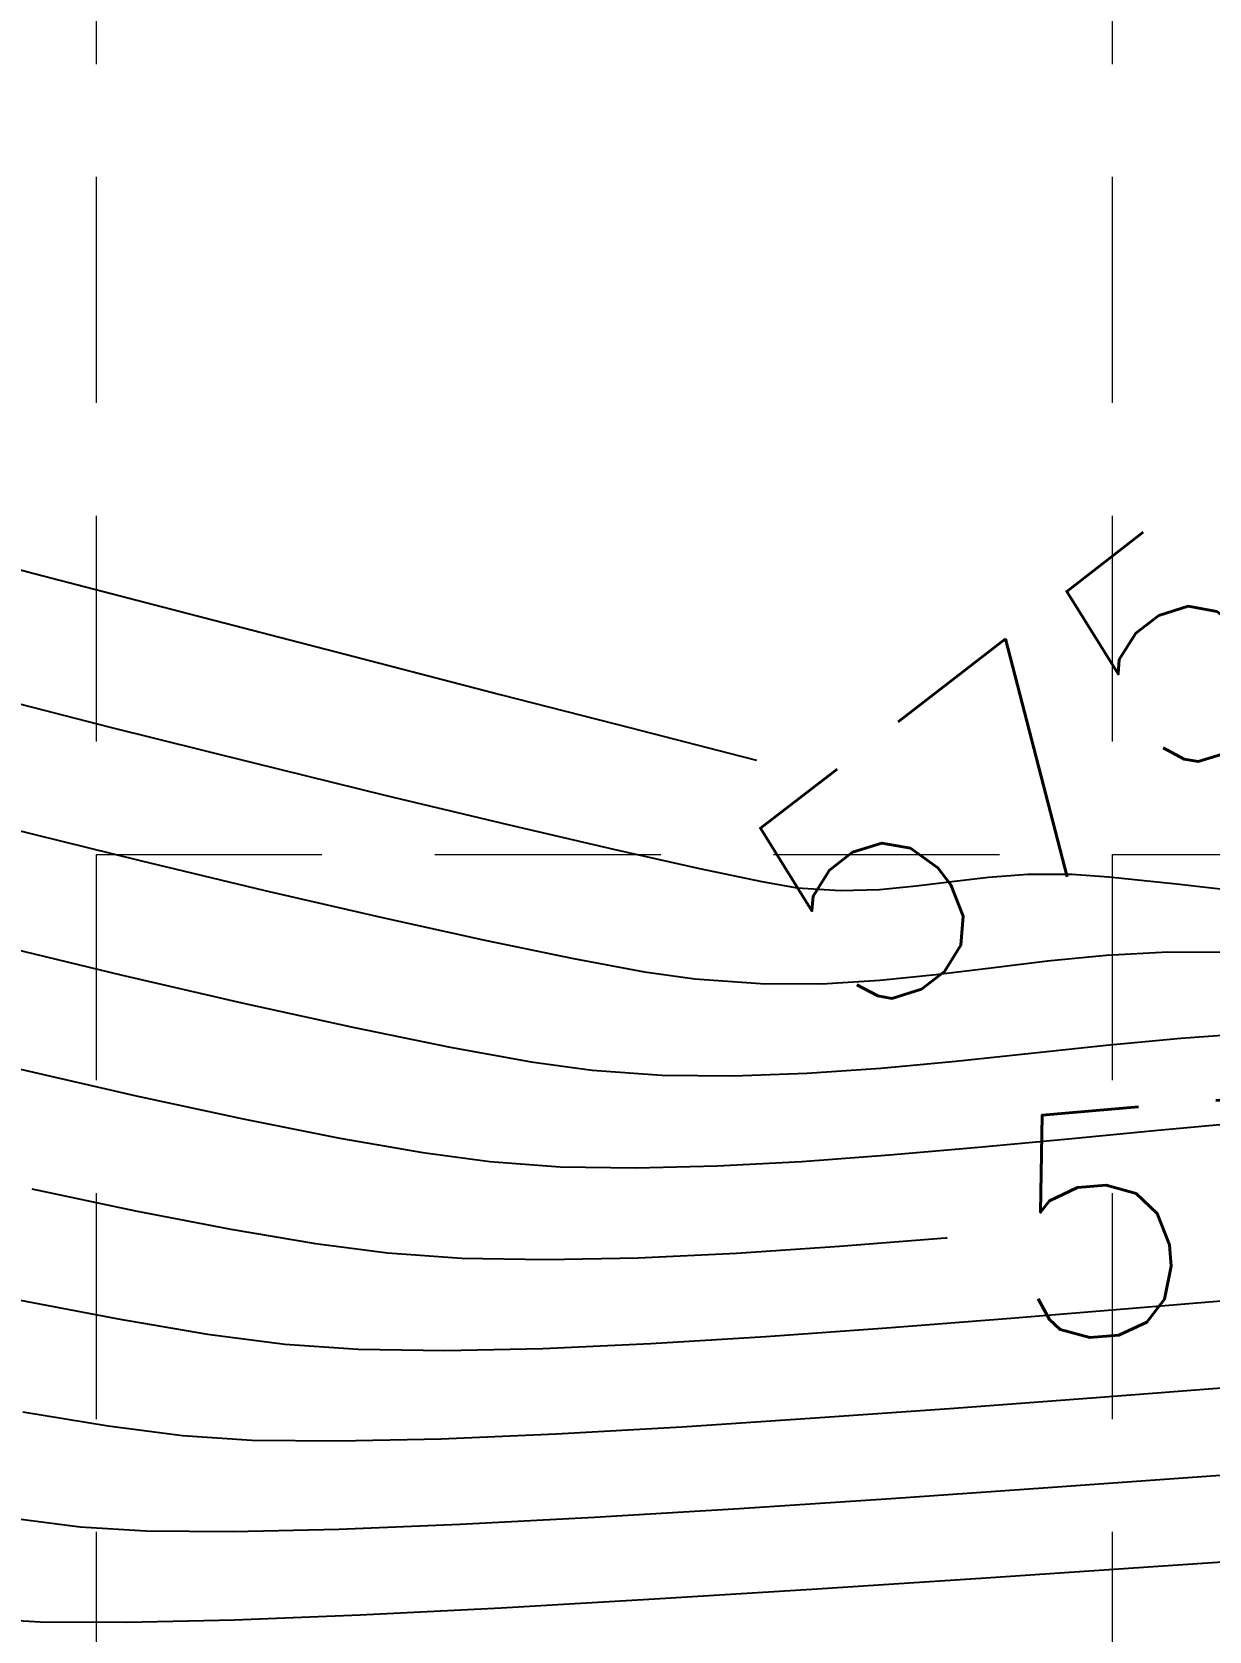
# Model space of a CAD drawing. Header units: inches. Extents: x 2547543 to 2548696, y 7125653 to 7126375.
# Drawn here: x 2548514.45 to 2548535.3, y 7125856.62 to 7125884.94 of the extents above; entities that cross this region are included whole.
import ezdxf

# ---------------------------------------------------------------- set-up
doc = ezdxf.new("R2010")
doc.units = ezdxf.units.IN
doc.header["$MEASUREMENT"] = 0
doc.linetypes.add('HIDDEN', pattern=[0.375, 0.25, -0.125])
for name, color, linetype in [('CONT-MJR', 6, 'Continuous'), ('CONT-MNR', 14, 'Continuous'), ('GRID', 254, 'HIDDEN')]:
    doc.layers.add(name, color=color, linetype=linetype)
doc.styles.add('L80', font='simplex', dxfattribs={"height": 3.2})

msp = doc.modelspace()

# ---------------------------------------------------------------- linework, layer by layer
at = {"layer": 'CONT-MJR', "color": 35, "extrusion": (-0.2545161176867597, -0.9670685321308204, 0), "elevation": -7539847.831445344}
msp.add_lwpolyline([(650935.026535002, 575.0000000000009), (650938.0307903267, 575.0000000000009)], dxfattribs=at)
at = {"layer": 'CONT-MJR', "color": 35, "extrusion": (-0.2525880866393705, -0.9675739033726891, 0), "elevation": -7538535.428872809}
msp.add_lwpolyline([(665964.885643099, 575), (665967.8684065971, 575)], dxfattribs=at)
at = {"layer": 'CONT-MJR', "color": 35}
for points, elevation in [([(2548517.369997049, 7125874.60098365), (2548520.150835476, 7125873.879797207)], 575), ([(2548520.150835476, 7125873.879797207), (2548522.740539184, 7125873.211838048)], 575), ([(2548522.740539184, 7125873.211838048), (2548525.053179147, 7125872.618109378)], 575), ([(2548525.053179147, 7125872.618109378), (2548527.002826339, 7125872.119614402)], 575), ([(2548516.28013643, 7125864.064588235), (2548517.96708863, 7125863.738805335)], 570), ([(2548530.631053969, 7125863.584219508), (2548530.658572305, 7125863.586589957)], 570), ([(2548519.467151655, 7125863.486587604), (2548520.740800831, 7125863.318015466)], 570), ([(2548520.740800831, 7125863.318015466), (2548522.062957203, 7125863.223989426)], 570), ([(2548525.181825471, 7125863.233503396), (2548526.923142338, 7125863.31604741)], 570), ([(2548522.062957203, 7125863.223989426), (2548523.552531255, 7125863.19931807)], 570)]:
    msp.add_lwpolyline(points, dxfattribs=dict(at, elevation=elevation))
at = {"layer": 'CONT-MJR', "color": 35, "extrusion": (-0.2468340720054908, -0.969057759319427, 0), "elevation": -7534444.967153886}
msp.add_lwpolyline([(710761.8350491256, 575.0000000000009), (710762.1201287676, 575.0000000000009)], dxfattribs=at)
at = {"layer": 'CONT-MJR', "color": 35, "extrusion": (-0.2075910438746209, -0.9782157014191939, 0), "elevation": -7499681.269083999}
msp.add_lwpolyline([(1013731.205709499, 570.0000000000009), (1013733.080875373, 570.0000000000009)], dxfattribs=at)
at = {"layer": 'CONT-MJR', "color": 35, "extrusion": (-0.165810656170073, -0.9861576072314454, 0), "elevation": -7449796.170501781}
msp.add_lwpolyline([(1331696.238100628, 570.0000000000005), (1331697.75921958, 570.0000000000005)], dxfattribs=at)
at = {"layer": 'CONT-MJR', "color": 35, "extrusion": (0.07826410152691476, -0.9969326609215814, 0), "elevation": -6904547.684326891}
msp.add_lwpolyline([(3098410.846418141, 570), (3098412.734479091, 570)], dxfattribs=at)
at = {"layer": 'CONT-MJR', "color": 35, "extrusion": (0.06580901098397662, -0.997832237439396, 0), "elevation": -6942700.100060868}
msp.add_lwpolyline([(3011948.339129739, 570.0000000000009), (3011950.168737901, 570.0000000000009)], dxfattribs=at)
at = {"layer": 'CONT-MJR', "color": 35, "extrusion": (0.02097706059152321, -0.999779957255065, 0), "elevation": -7070834.671839288}
msp.add_lwpolyline([(2697442.432512224, 570), (2697444.062165034, 570)], dxfattribs=at)
at = {"layer": 'CONT-MNR', "color": 35, "extrusion": (-0.2476681129808795, -0.9688449338322879, 0), "elevation": -7535051.707468196}
msp.add_lwpolyline([(704262.5402299776, 574), (704265.2249790614, 574)], dxfattribs=at)
at = {"layer": 'CONT-MNR', "color": 35}
for points, elevation in [([(2548515.832897223, 7125872.633636273), (2548518.352100317, 7125872.00291677)], 574), ([(2548522.877114119, 7125870.904892497), (2548524.749082313, 7125870.467984238)], 574), ([(2548526.271463027, 7125870.126076237), (2548527.377335004, 7125869.894366751)], 574), ([(2548527.377335004, 7125869.894366751), (2548527.999776988, 7125869.788054035)], 574), ([(2548527.999776988, 7125869.788054035), (2548528.769437406, 7125869.740200815)], 574), ([(2548530.73808362, 7125869.897761418), (2548531.386973107, 7125869.974836537)], 574), ([(2548532.864777577, 7125870.029345852), (2548533.523658025, 7125869.977370851)], 574), ([(2548528.769437406, 7125869.740200815), (2548529.461151498, 7125869.757698005)], 574), ([(2548533.471347583, 7125868.591394298), (2548534.567672237, 7125868.649396509)], 573), ([(2548534.567672237, 7125868.649396509), (2548535.749609112, 7125868.644923362)], 573), ([(2548530.456858352, 7125868.249020707), (2548531.439859501, 7125868.370557878)], 573), ([(2548527.351800141, 7125868.087715578), (2548528.436747532, 7125868.086951038)], 573), ([(2548534.7985801, 7125867.121136285), (2548536.103619873, 7125867.216955647)], 572), ([(2548516.288561071, 7125866.101316473), (2548518.189286175, 7125865.691343496)], 571), ([(2548518.189286175, 7125865.691343496), (2548519.898824172, 7125865.352735518)], 571), ([(2548532.805861027, 7125865.342142204), (2548534.388372071, 7125865.493489036)], 571), ([(2548521.369976567, 7125865.096970175), (2548522.55554487, 7125864.935525107)], 571), ([(2548523.799335781, 7125864.845714581), (2548525.14804593, 7125864.823764253)], 571), ([(2548526.582831768, 7125864.858537741), (2548528.084849747, 7125864.938898663)], 571), ([(2548527.448114257, 7125861.836211071), (2548529.587263686, 7125861.988927215)], 569), ([(2548518.926056792, 7125861.700505823), (2548520.221061627, 7125861.612229914)], 569), ([(2548520.221061627, 7125861.612229914), (2548521.756644202, 7125861.591172553)], 569), ([(2548521.756644202, 7125861.591172553), (2548523.496930106, 7125861.627823671)], 569), ([(2548523.496930106, 7125861.627823671), (2548525.406044927, 7125861.7126732)], 569), ([(2548533.298778853, 7125860.760448487), (2548535.825018115, 7125860.95403559)], 568), ([(2548528.321810259, 7125860.395093522), (2548530.783282119, 7125860.571313106)], 568), ([(2548523.734070539, 7125860.115258066), (2548525.957645617, 7125860.240253816)], 568), ([(2548517.111312753, 7125860.08299618), (2548518.33970613, 7125860.003975327)], 568), ([(2548518.33970613, 7125860.003975327), (2548519.88181845, 7125859.988654743)], 568), ([(2548519.88181845, 7125859.988654743), (2548521.694367368, 7125860.028570348)], 568), ([(2548535.252487403, 7125859.364736278), (2548538.046658617, 7125859.565285975)], 567), ([(2548529.667123644, 7125858.971327426), (2548532.442969579, 7125859.164241081)], 567), ([(2548524.412521426, 7125858.638352914), (2548526.973968094, 7125858.793522358)], 567), ([(2548519.880828725, 7125858.42602907), (2548522.031802137, 7125858.513346137)], 567), ([(2548522.031802137, 7125858.513346137), (2548524.412521426, 7125858.638352914)], 567), ([(2548516.464193516, 7125858.394572228), (2548518.008619685, 7125858.383928754)], 567), ([(2548531.343400624, 7125857.562581738), (2548534.394890671, 7125857.767728142)], 566), ([(2548516.124238202, 7125856.777918784), (2548518.031771578, 7125856.821903056)], 566), ([(2548518.031771578, 7125856.821903056), (2548520.260545898, 7125856.909583683)], 566)]:
    msp.add_lwpolyline(points, dxfattribs=dict(at, elevation=elevation))
at = {"layer": 'CONT-MNR', "color": 35, "extrusion": (0.2381829566588556, 0.9712203041314807, 0), "elevation": 7527805.210077441}
msp.add_lwpolyline([(-777911.5065842532, 574.0000000000009), (-777913.9472039293, 574.0000000000009)], dxfattribs=at)
at = {"layer": 'CONT-MNR', "color": 35, "extrusion": (-0.2332014007373462, -0.9724284583937988, 0), "elevation": -7523718.763512025}
msp.add_lwpolyline([(816490.8803535989, 574.0000000000009), (816493.0960789807, 574.0000000000009)], dxfattribs=at)
at = {"layer": 'CONT-MNR', "color": 35, "extrusion": (-0.2401808425770064, -0.9707281611548103, 0), "elevation": -7529387.746916111}
msp.add_lwpolyline([(762416.6861909102, 573), (762419.0749388279, 573)], dxfattribs=at)
at = {"layer": 'CONT-MNR', "color": 35, "extrusion": (-0.2191292935579333, -0.9756958300130226, 0), "elevation": -7511138.528706485}
msp.add_lwpolyline([(925098.0087298728, 574), (925099.5690324449, 574)], dxfattribs=at)
at = {"layer": 'CONT-MNR', "color": 35, "extrusion": (-0.2327633820737631, -0.972533396838167, 0), "elevation": -7523348.102755331}
msp.add_lwpolyline([(819875.6088631698, 573.0000000000009), (819877.8835563902, 573.0000000000009)], dxfattribs=at)
at = {"layer": 'CONT-MNR', "color": 35, "extrusion": (0.09269356996662892, -0.9956946831669042, 0), "elevation": -6858958.336760481}
msp.add_lwpolyline([(3198079.541321028, 574.0000000000009), (3198080.189716069, 574.0000000000009)], dxfattribs=at)
at = {"layer": 'CONT-MNR', "color": 35, "extrusion": (0.125651864986536, -0.9920743968198178, 0), "elevation": -6749165.440422438}
msp.add_lwpolyline([(3423710.300693951, 574.0000000000005), (3423710.937066212, 574.0000000000005)], dxfattribs=at)
at = {"layer": 'CONT-MNR', "color": 35, "extrusion": (0.07347174024566334, -0.9972972993973631, 0), "elevation": -6919365.845689624}
msp.add_lwpolyline([(3065193.537473256, 574), (3065194.237651706, 574)], dxfattribs=at)
at = {"layer": 'CONT-MNR', "color": 35, "extrusion": (0.00393315009394325, -0.9999922651352553, 0), "elevation": -7115791.149428473}
msp.add_lwpolyline([(2576539.489071496, 574.0000000000009), (2576540.268595919, 574.0000000000009)], dxfattribs=at)
at = {"layer": 'CONT-MNR', "color": 35, "extrusion": (-0.1029641232815986, -0.9946850704202069, 0), "elevation": -7350404.000163577}
msp.add_lwpolyline([(1801279.292609386, 574.0000000000009), (1801280.495513487, 574.0000000000009)], dxfattribs=at)
at = {"layer": 'CONT-MNR', "color": 35, "extrusion": (-0.1113197914640382, -0.9937846366433741, 0), "elevation": -7365282.336731315}
msp.add_lwpolyline([(1739444.304762796, 574), (1739445.969409073, 574)], dxfattribs=at)
at = {"layer": 'CONT-MNR', "color": 35, "extrusion": (-0.2246644330709612, -0.9744361921197835, 0), "elevation": -7516266.852120779}
msp.add_lwpolyline([(882439.2482701091, 573), (882441.354903348, 573)], dxfattribs=at)
at = {"layer": 'CONT-MNR', "color": 35, "extrusion": (-0.2150026065871904, -0.9766134747998894, 0), "elevation": -7507158.519782198}
msp.add_lwpolyline([(956839.1170907023, 573.0000000000009), (956841.0016832929, 573.0000000000009)], dxfattribs=at)
at = {"layer": 'CONT-MNR', "color": 35, "extrusion": (-0.2354168011146909, -0.9718945054649328, 0), "elevation": -7525555.68019267}
msp.add_lwpolyline([(799337.2699379642, 572.0000000000009), (799339.6093915212, 572.0000000000009)], dxfattribs=at)
at = {"layer": 'CONT-MNR', "color": 35, "extrusion": (-0.2021490547815728, -0.979354767002702, 0), "elevation": -7493935.042986531}
msp.add_lwpolyline([(1055419.970977941, 573), (1055421.579620403, 573)], dxfattribs=at)
at = {"layer": 'CONT-MNR', "color": 35, "extrusion": (0.1823851015431982, 0.9832271735133633, 0), "elevation": 7471160.392720856}
msp.add_lwpolyline([(-1206125.833182096, 573.0000000000009), (-1206127.112153162, 573.0000000000009)], dxfattribs=at)
at = {"layer": 'CONT-MNR', "color": 35, "extrusion": (0.120504335355521, -0.9927128009452302, 0), "elevation": -6766831.662010618}
msp.add_lwpolyline([(3388657.815784913, 573), (3388658.819959322, 573)], dxfattribs=at)
at = {"layer": 'CONT-MNR', "color": 35, "extrusion": (0.09604153056141143, -0.9953773276539011, 0), "elevation": -6848162.980439716}
msp.add_lwpolyline([(3221130.72280721, 573), (3221131.762243475, 573)], dxfattribs=at)
at = {"layer": 'CONT-MNR', "color": 35, "extrusion": (-0.2256016258361844, -0.9742196397220035, 0), "elevation": -7517110.149125597}
msp.add_lwpolyline([(875206.89710222, 572), (875209.1001913999, 572)], dxfattribs=at)
at = {"layer": 'CONT-MNR', "color": 35, "extrusion": (-0.1444262635000527, -0.9895155655225507, 0), "elevation": -7419231.58695173}
msp.add_lwpolyline([(1492642.918989471, 573), (1492643.815166224, 573)], dxfattribs=at)
at = {"layer": 'CONT-MNR', "color": 35, "extrusion": (-0.07081180294099529, -0.9974896934626672, 0), "elevation": -7288445.791096225}
msp.add_lwpolyline([(2037533.030413997, 573.0000000000009), (2037534.200117504, 573.0000000000009)], dxfattribs=at)
at = {"layer": 'CONT-MNR', "color": 35, "extrusion": (0.05895131193706623, -0.998260859104923, 0), "elevation": -6963236.103492912}
msp.add_lwpolyline([(2964175.459137155, 573.0000000000009), (2964176.487972895, 573.0000000000009)], dxfattribs=at)
at = {"layer": 'CONT-MNR', "color": 35, "extrusion": (0.1015983112431381, -0.9948255038711776, 0), "elevation": -6830069.08078314}
msp.add_lwpolyline([(3259318.277887048, 573), (3259319.276116754, 573)], dxfattribs=at)
at = {"layer": 'CONT-MNR', "color": 35, "extrusion": (-0.214093271051249, -0.9768132223155953, 0), "elevation": -7506262.424449543}
msp.add_lwpolyline([(963825.9067081315, 572.0000000000009), (963827.9168865646, 572.0000000000009)], dxfattribs=at)
at = {"layer": 'CONT-MNR', "color": 35, "extrusion": (-0.1992147232898325, -0.9799558633043407, 0), "elevation": -7490738.188692445}
msp.add_lwpolyline([(1077859.557891324, 572.0000000000009), (1077861.318715968, 572.0000000000009)], dxfattribs=at)
at = {"layer": 'CONT-MNR', "color": 35, "extrusion": (-0.1774712207496508, -0.9841259908190764, 0), "elevation": -7465040.171166686}
msp.add_lwpolyline([(1243430.286259393, 572), (1243431.741537933, 572)], dxfattribs=at)
at = {"layer": 'CONT-MNR', "color": 35, "extrusion": (0.104354331856682, -0.9945401819045551, 0), "elevation": -6821010.55014674}
msp.add_lwpolyline([(3278232.69848025, 572), (3278234.03691313, 572)], dxfattribs=at)
at = {"layer": 'CONT-MNR', "color": 35, "extrusion": (0.09432347386510904, -0.9955416024848074, 0), "elevation": -6853710.517401629}
msp.add_lwpolyline([(3209307.630883521, 572.0000000000009), (3209308.958533466, 572.0000000000009)], dxfattribs=at)
at = {"layer": 'CONT-MNR', "color": 35, "extrusion": (-0.1396676736969001, -0.9901984351250492, 0), "elevation": -7411968.379883049}
msp.add_lwpolyline([(1528290.544566133, 572), (1528291.638801218, 572)], dxfattribs=at)
at = {"layer": 'CONT-MNR', "color": 35, "extrusion": (0.09271260281857636, -0.9956929111320443, 0), "elevation": -6858894.050886969}
msp.add_lwpolyline([(3198210.38071851, 572), (3198211.714488135, 572)], dxfattribs=at)
at = {"layer": 'CONT-MNR', "color": 35, "extrusion": (0.1038053931588905, -0.9945976273604961, 0), "elevation": -6822818.886734623}
msp.add_lwpolyline([(3274466.095533603, 572), (3274467.435998643, 572)], dxfattribs=at)
at = {"layer": 'CONT-MNR', "color": 35, "extrusion": (-0.2239558291810806, -0.9745992953905799, 0), "elevation": -7515619.159976842}
msp.add_lwpolyline([(887900.8297648367, 571.0000000000009), (887902.9277693506, 571.0000000000009)], dxfattribs=at)
at = {"layer": 'CONT-MNR', "color": 35, "extrusion": (-0.07109155669670647, -0.9974697943128098, 0), "elevation": -7289015.209719437}
msp.add_lwpolyline([(2035487.133365029, 572), (2035488.370762748, 572)], dxfattribs=at)
at = {"layer": 'CONT-MNR', "color": 35, "extrusion": (-0.009941062974407788, -0.9999505864126181, 0), "elevation": -7150849.403967758}
msp.add_lwpolyline([(2477560.98548666, 572), (2477562.254200413, 572)], dxfattribs=at)
at = {"layer": 'CONT-MNR', "color": 35, "extrusion": (0.03684760755901122, -0.9993208963176831, 0), "elevation": -7027120.132228784}
msp.add_lwpolyline([(2809367.289780688, 572.0000000000009), (2809368.586400044, 572.0000000000009)], dxfattribs=at)
at = {"layer": 'CONT-MNR', "color": 35, "extrusion": (0.07066923750693002, -0.9974998039449379, 0), "elevation": -6927947.894454084}
msp.add_lwpolyline([(3045735.901018941, 572.0000000000009), (3045737.219846386, 572.0000000000009)], dxfattribs=at)
at = {"layer": 'CONT-MNR', "color": 35, "extrusion": (0.0904347511608163, -0.995902382657297, 0), "elevation": -6866190.350223937}
msp.add_lwpolyline([(3182517.342372932, 571), (3182518.90429854, 571)], dxfattribs=at)
at = {"layer": 'CONT-MNR', "color": 35, "extrusion": (-0.1712844601472296, -0.9852216165472987, 0), "elevation": -7457078.43716505}
msp.add_lwpolyline([(1290306.894497359, 571.0000000000009), (1290308.387717128, 571.0000000000009)], dxfattribs=at)
at = {"layer": 'CONT-MNR', "color": 35, "extrusion": (0.09407353670007833, -0.9955652513485689, 0), "elevation": -6854514.425982341}
msp.add_lwpolyline([(3207584.460482268, 571.0000000000009), (3207586.058220937, 571.0000000000009)], dxfattribs=at)
at = {"layer": 'CONT-MNR', "color": 35, "extrusion": (0.07385060077473131, -0.9972693160652298, 0), "elevation": -6918196.123831243}
msp.add_lwpolyline([(3067818.266928398, 571), (3067819.821580229, 571)], dxfattribs=at)
at = {"layer": 'CONT-MNR', "color": 35, "extrusion": (0.0870924097555168, -0.9962002369819921, 0), "elevation": -6876830.867940412}
msp.add_lwpolyline([(3159454.585718255, 571.0000000000009), (3159456.171696207, 571.0000000000009)], dxfattribs=at)
at = {"layer": 'CONT-MNR', "color": 35, "extrusion": (-0.0720195869775502, -0.9974032179071728, 0), "elevation": -7290904.158917947}
msp.add_lwpolyline([(2028702.74829514, 571), (2028703.995324314, 571)], dxfattribs=at)
at = {"layer": 'CONT-MNR', "color": 35, "extrusion": (0.02422889776835093, -0.9997064371668969, 0), "elevation": -7062024.979426207}
msp.add_lwpolyline([(2720428.846109308, 571.0000000000005), (2720430.281316469, 571.0000000000005)], dxfattribs=at)
at = {"layer": 'CONT-MNR', "color": 35, "extrusion": (0.1905066126848597, 0.9816859123586021, 0), "elevation": 7480867.629090166}
msp.add_lwpolyline([(-1144316.5692883, 569.0000000000009), (-1144318.364735816, 569.0000000000009)], dxfattribs=at)
at = {"layer": 'CONT-MNR', "color": 35, "extrusion": (0.08241783311636003, -0.9965978631245423, 0), "elevation": -6891574.533804632}
msp.add_lwpolyline([(3127161.685226089, 569.0000000000009), (3127163.907931297, 569.0000000000009)], dxfattribs=at)
at = {"layer": 'CONT-MNR', "color": 35, "extrusion": (-0.1658566823008864, -0.9861498673812936, 0), "elevation": -7449856.415977731}
msp.add_lwpolyline([(1331346.831278835, 569.0000000000009), (1331348.44069424, 569.0000000000009)], dxfattribs=at)
at = {"layer": 'CONT-MNR', "color": 35, "extrusion": (0.0781045479680461, -0.9969451738118338, 0), "elevation": -6905041.967713765}
msp.add_lwpolyline([(3097306.501867039, 569.0000000000009), (3097308.708964454, 569.0000000000009)], dxfattribs=at)
at = {"layer": 'CONT-MNR', "color": 35, "extrusion": (0.08174179964210258, -0.9966535396973566, 0), "elevation": -6893694.171701558}
msp.add_lwpolyline([(3122484.02422868, 569), (3122486.257388253, 569)], dxfattribs=at)
at = {"layer": 'CONT-MNR', "color": 35, "extrusion": (-0.130896799177702, -0.9913959995708236, 0), "elevation": -7398143.753441047}
msp.add_lwpolyline([(1593837.599206623, 569), (1593838.980144047, 569)], dxfattribs=at)
at = {"layer": 'CONT-MNR', "color": 35, "extrusion": (0.06038601380127778, -0.9981750995377474, 0), "elevation": -6958962.433997463}
msp.add_lwpolyline([(2974176.984580856, 569), (2974179.030383572, 569)], dxfattribs=at)
at = {"layer": 'CONT-MNR', "color": 35, "extrusion": (0.0749764533118157, -0.9971853044689244, 0), "elevation": -6914723.644121489}
msp.add_lwpolyline([(3075629.197507172, 568.0000000000009), (3075631.720104249, 568.0000000000009)], dxfattribs=at)
at = {"layer": 'CONT-MNR', "color": 35, "extrusion": (-0.1640354156365288, -0.9864544502494533, 0), "elevation": -7447383.408445978}
msp.add_lwpolyline([(1345099.765736448, 568.0000000000005), (1345101.297458908, 568.0000000000005)], dxfattribs=at)
at = {"layer": 'CONT-MNR', "color": 35, "extrusion": (-0.1298704042361601, -0.991530976875426, 0), "elevation": -7396487.956619769}
msp.add_lwpolyline([(1601494.002611564, 568.0000000000009), (1601495.331454641, 568.0000000000009)], dxfattribs=at)
at = {"layer": 'CONT-MNR', "color": 35, "extrusion": (0.06535444828870127, -0.9978621127635218, 0), "elevation": -6944068.446685887}
msp.add_lwpolyline([(3008784.161113113, 568), (3008786.530342902, 568)], dxfattribs=at)
at = {"layer": 'CONT-MNR', "color": 35, "extrusion": (0.04246183184989284, -0.9990980896968783, 0), "elevation": -7011218.242339946}
msp.add_lwpolyline([(2848800.226712517, 568), (2848802.268256977, 568)], dxfattribs=at)
at = {"layer": 'CONT-MNR', "color": 35, "extrusion": (0.07118182699614252, -0.9974633564725531, 0), "elevation": -6926374.204265099}
msp.add_lwpolyline([(3049299.39887152, 567.0000000000009), (3049302.215534213, 567.0000000000009)], dxfattribs=at)
at = {"layer": 'CONT-MNR', "color": 35, "extrusion": (0.06587767395472027, -0.997827706607867, 0), "elevation": -6942488.308496037}
msp.add_lwpolyline([(3012425.827909913, 567), (3012428.526928522, 567)], dxfattribs=at)
at = {"layer": 'CONT-MNR', "color": 35, "extrusion": (-0.1302868345601113, -0.9914763440144734, 0), "elevation": -7397158.090143142}
msp.add_lwpolyline([(1598385.704261773, 567.0000000000009), (1598387.085915296, 567.0000000000009)], dxfattribs=at)
at = {"layer": 'CONT-MNR', "color": 35, "extrusion": (-0.06062211329004168, -0.9981607883403604, 0), "elevation": -7267248.886541869}
msp.add_lwpolyline([(2111843.438336967, 567.0000000000009), (2111844.608113236, 567.0000000000009)], dxfattribs=at)
at = {"layer": 'CONT-MNR', "color": 35, "extrusion": (0.02248129068564293, -0.9997472638467723, 0), "elevation": -7066763.447722978}
msp.add_lwpolyline([(2708072.399695583, 567), (2708074.272377918, 567)], dxfattribs=at)
at = {"layer": 'CONT-MNR', "color": 35, "extrusion": (0.06797367545125202, -0.9976871150043224, 0), "elevation": -6936143.22838118}
msp.add_lwpolyline([(3027010.671143096, 566.0000000000009), (3027013.737570786, 566.0000000000009)], dxfattribs=at)
at = {"layer": 'CONT-MNR', "color": 35, "extrusion": (0.061832483663814, -0.9980865413199219, 0), "elevation": -6954640.49613583}
msp.add_lwpolyline([(2984258.422934948, 566), (2984261.307556107, 566)], dxfattribs=at)
at = {"layer": 'CONT-MNR', "color": 35, "extrusion": (0.06508908739151602, -0.9978794569999624, 0), "elevation": -6944865.295877522}
msp.add_lwpolyline([(3006939.64096138, 566.0000000000009), (3006942.638730378, 566.0000000000009)], dxfattribs=at)
at = {"layer": 'CONT-MNR', "color": 35, "extrusion": (0.04983927670392013, -0.9987572510363218, 0), "elevation": -6989984.851843091}
msp.add_lwpolyline([(2900500.643902475, 566.0000000000009), (2900503.144793118, 566.0000000000009)], dxfattribs=at)
at = {"layer": 'CONT-MNR', "color": 35, "extrusion": (0.05695906407879184, -0.9983765146573051, 0), "elevation": -6969126.838679165}
msp.add_lwpolyline([(2950267.416413695, 566.0000000000009), (2950270.135386316, 566.0000000000009)], dxfattribs=at)
at = {"layer": 'CONT-MNR', "color": 35, "extrusion": (-0.05729860794308467, -0.9983570851793384, 0), "elevation": -7260175.946984178}
msp.add_lwpolyline([(2136024.813463956, 566.0000000000009), (2136025.923641576, 566.0000000000009)], dxfattribs=at)
at = {"layer": 'CONT-MNR', "color": 35, "extrusion": (-0.004202197218788979, -0.9999911707302892, 0), "elevation": -7136503.229176685}
msp.add_lwpolyline([(2518547.833094941, 566), (2518549.36716832, 566)], dxfattribs=at)
at = {"layer": 'GRID', "color": 252, "linetype": 'HIDDEN', "lineweight": 0, "ltscale": 16}
for p, q in [((2548515.583313588, 7126356.376313465), (2548515.583313588, 7125726.296813901)), ((2548533.583313588, 7126356.376313465), (2548533.583313588, 7125726.296813901)), ((2547561.583313602, 7125870.376313471), (2548677.583313586, 7125870.376313471))]:
    msp.add_line(p, q, dxfattribs=at)

# ---------------------------------------------------------------- texts
at = {"layer": 'CONT-MJR', "color": 35, "char_height": 4, "width": 15.04761904761904, "attachment_point": 1, "style": 'L80'}
for s, insert, rotation in [('\\Fsimplex.shx;\\W1.0000000000;\\T1.0000000000;\\o\\l575', (2548526.672115189, 7125870.31596425, 575), 37.70876726912044), ('\\Fsimplex.shx;\\W1.0000000000;\\T1.0000000000;\\o\\l570', (2548531.487188277, 7125865.690249761, 570), 4.750836621943983)]:
    msp.add_mtext(s, dxfattribs=dict(at, insert=insert, rotation=rotation))

doc.saveas('drawing.dxf')
